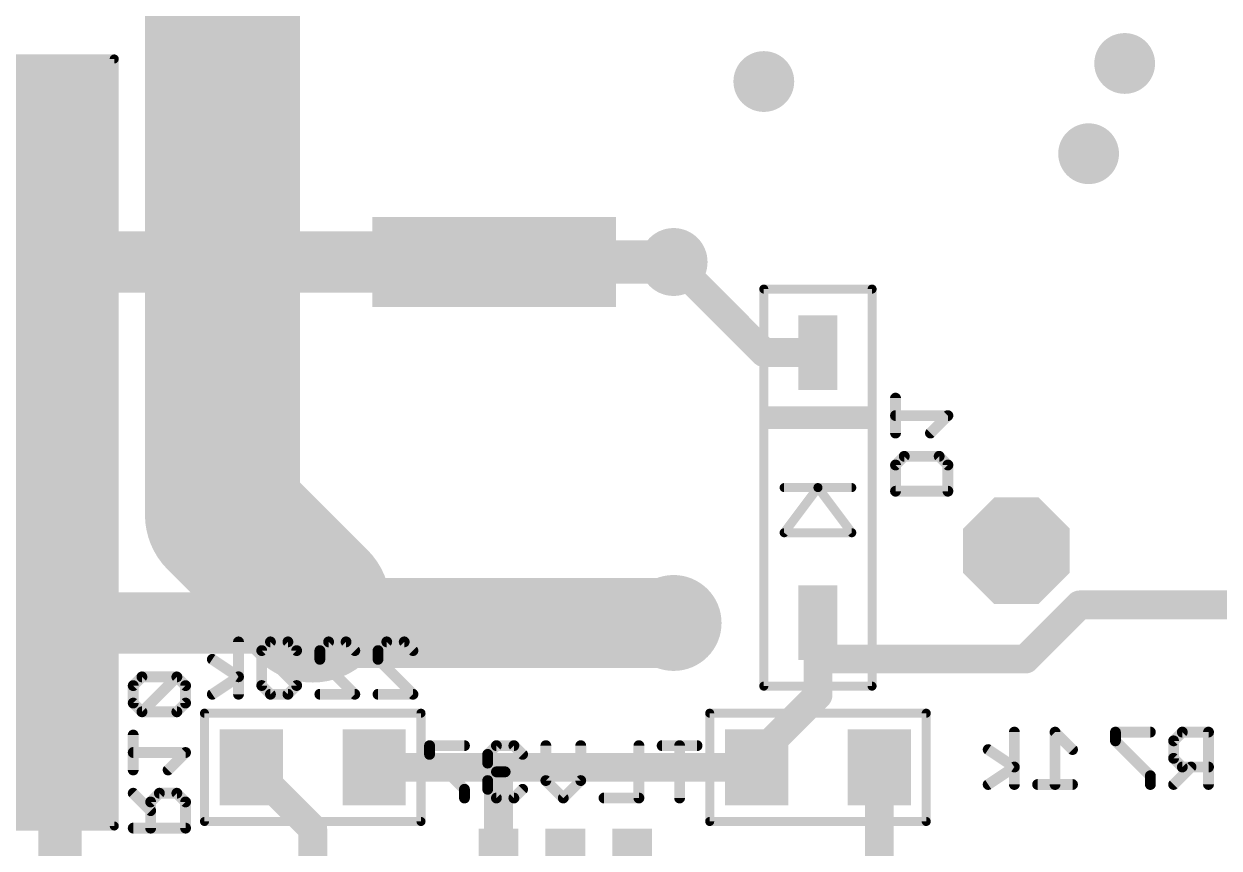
# Model space of a CAD drawing. Extents: x -1.3 to 68.6, y -0.1 to 53.3.
# Drawn here: x 27.94 to 44.76, y 9.53 to 21.13 of the extents above; entities that cross this region are included whole.
import ezdxf

# ---------------------------------------------------------------- set-up
doc = ezdxf.new("R2010")
doc.units = 0
for name, color, linetype in [('16', 175, 'CONTINUOUS'), ('18', 82, 'CONTINUOUS'), ('22', 253, 'CONTINUOUS'), ('26', 253, 'CONTINUOUS'), ('28', 253, 'CONTINUOUS')]:
    doc.layers.add(name, color=color, linetype=linetype)

# ---------------------------------------------------------------- blocks, each defined once
blk = doc.blocks.new('RECT')
blk.add_solid([(-0.5, -0.5), (0.5, -0.5), (-0.5, 0.5), (0.5, 0.5)])
blk = doc.blocks.new('ROUNDV')
at = {"const_width": 0.5}
blk.add_lwpolyline([(0, -0.25, 1), (0, 0.25, 1), (0, -0.25)], format="xyb", dxfattribs=at)
blk = doc.blocks.new('OCTAGONV')
at = {"const_width": 0.5}
blk.add_lwpolyline([(-0.25, -0.1036), (-0.25, 0.1036), (-0.1036, 0.25), (0.1036, 0.25), (0.25, 0.1036), (0.25, -0.1036), (0.1036, -0.25), (-0.1036, -0.25), (-0.25, -0.1036), (-0.25, 0.1036)], dxfattribs=at)

msp = doc.modelspace()

# ---------------------------------------------------------------- linework, layer by layer
at = {"layer": '16'}
for points, const_width in [([(30.734, 14.224), (30.734, 22.987)], 2.1844), ([(37.084, 17.78), (34.5567, 17.78)], 0.6096), ([(38.359, 16.505), (37.084, 17.78)], 0.4064), ([(39.116, 16.505), (38.359, 16.505)], 0.4064), ([(32.004, 12.954), (30.734, 14.224)], 2.1844), ([(32.258, 12.7), (32.004, 12.954)], 1.27), ([(34.5567, 12.7), (32.258, 12.7)], 1.27), ([(34.5567, 12.7), (37.084, 12.7)], 1.27), ([(42.799, 12.954), (42.037, 12.192)], 0.4064), ([(46.228, 12.954), (42.799, 12.954)], 0.4064), ([(39.116, 12.192), (39.116, 12.705)], 0.4064), ([(39.116, 11.684), (39.116, 12.192)], 0.4064), ([(42.037, 12.192), (39.116, 12.192)], 0.4064), ([(38.2524, 10.8204), (39.116, 11.684)], 0.4064), ([(38.2524, 10.668), (38.2524, 10.8204)], 0.4064), ([(31.1404, 10.668), (32.004, 9.8044)], 0.4064), ([(32.8676, 10.668), (34.6202, 10.668)], 0.4064), ([(34.6202, 10.668), (38.2524, 10.668)], 0.4064), ([(34.6202, 9.1694), (34.6202, 10.668)], 0.4064), ([(39.9796, 8.636), (39.9796, 10.668)], 0.4064), ([(28.448, 10.16), (28.448, 8.382)], 0.6096), ([(32.004, 9.8044), (32.004, 7.239)], 0.4064)]:
    msp.add_lwpolyline(points, dxfattribs=dict(at, const_width=const_width))
for points, const_width in [([(34.5567, 17.9324, 1), (34.5567, 17.6276)], 0.3048), ([(37.084, 17.6276, 1), (37.084, 17.9324)], 0.3048), ([(37.1558, 17.8518, 1), (37.0122, 17.7082)], 0.2032), ([(38.359, 16.6066, 1), (38.359, 16.4034)], 0.2032), ([(38.2872, 16.4332, 1), (38.4308, 16.5768)], 0.2032), ([(39.116, 16.4034, 1), (39.116, 16.6066)], 0.2032), ([(31.1202, 14.6102, 1), (30.3478, 13.8378)], 1.0922), ([(30.1879, 14.224, 1), (31.2801, 14.224)], 1.0922), ([(31.6178, 12.5678, 1), (32.3902, 13.3402)], 1.0922), ([(32.2285, 13.1785, 1), (31.7795, 12.7295)], 0.635), ([(32.258, 13.0175, 1), (32.258, 12.3825)], 0.635), ([(34.5567, 13.0175, 1), (34.5567, 12.3825)], 0.635), ([(34.5567, 12.3825, 1), (34.5567, 13.0175)], 0.635), ([(37.084, 12.3825, 1), (37.084, 13.0175)], 0.635), ([(32.0335, 12.4755, 1), (32.4825, 12.9245)], 0.635), ([(42.799, 13.0556, 1), (42.799, 12.8524)], 0.2032), ([(42.8708, 12.8822, 1), (42.7272, 13.0258)], 0.2032), ([(39.2176, 12.705, 1), (39.0144, 12.705)], 0.2032), ([(39.2176, 12.192, 1), (39.0144, 12.192)], 0.2032), ([(39.116, 12.2936, 1), (39.116, 12.0904)], 0.2032), ([(39.0144, 12.192, 1), (39.2176, 12.192)], 0.2032), ([(41.9652, 12.2638, 1), (42.1088, 12.1202)], 0.2032), ([(42.037, 12.0904, 1), (42.037, 12.2936)], 0.2032), ([(39.0144, 11.684, 1), (39.2176, 11.684)], 0.2032), ([(39.1878, 11.6122, 1), (39.0442, 11.7558)], 0.2032), ([(38.354, 10.8204, 1), (38.1508, 10.8204)], 0.2032), ([(38.1806, 10.8922, 1), (38.3242, 10.7486)], 0.2032), ([(31.2122, 10.7398, 1), (31.0686, 10.5962)], 0.2032), ([(32.8676, 10.7696, 1), (32.8676, 10.5664)], 0.2032), ([(34.6202, 10.7696, 1), (34.6202, 10.5664)], 0.2032), ([(34.7218, 10.668, 1), (34.5186, 10.668)], 0.2032), ([(34.6202, 10.5664, 1), (34.6202, 10.7696)], 0.2032), ([(38.1508, 10.668, 1), (38.354, 10.668)], 0.2032), ([(38.2524, 10.5664, 1), (38.2524, 10.7696)], 0.2032), ([(40.0812, 10.668, 1), (39.878, 10.668)], 0.2032), ([(28.6004, 10.16, 1), (28.2956, 10.16)], 0.3048), ([(32.1056, 9.8044, 1), (31.9024, 9.8044)], 0.2032), ([(31.9322, 9.7326, 1), (32.0758, 9.8762)], 0.2032)]:
    msp.add_lwpolyline(points, format="xyb", dxfattribs=dict(at, const_width=const_width))
at = {"layer": '22', "const_width": 0.127}
for points in [[(29.21, 20.6375), (20.0025, 20.6375)], [(29.21, 9.8425), (29.21, 20.6375)], [(38.354, 11.811), (38.354, 17.399)], [(38.354, 17.399), (39.878, 17.399)], [(39.878, 11.811), (39.878, 17.399)], [(38.6397, 13.97), (39.116, 14.605)], [(39.116, 14.605), (38.6397, 14.605)], [(39.116, 14.605), (39.5923, 13.97)], [(39.116, 14.605), (39.5923, 14.605)], [(39.5923, 13.97), (38.6397, 13.97)], [(39.878, 11.811), (38.354, 11.811)], [(33.528, 11.43), (30.48, 11.43)], [(30.48, 11.43), (30.48, 9.906)], [(33.528, 9.906), (33.528, 11.43)], [(40.64, 11.43), (37.592, 11.43)], [(37.592, 11.43), (37.592, 9.906)], [(40.64, 9.906), (40.64, 11.43)], [(30.48, 9.906), (33.528, 9.906)], [(37.592, 9.906), (40.64, 9.906)], [(20.0025, 9.8425), (29.21, 9.8425)]]:
    msp.add_lwpolyline(points, dxfattribs=at)
at = {"layer": '22', "const_width": 0.0635}
for points in [[(29.2417, 20.6375, 1), (29.1783, 20.6375)], [(29.21, 20.6058, 1), (29.21, 20.6692)], [(38.3858, 17.399, 1), (38.3222, 17.399)], [(38.354, 17.4307, 1), (38.354, 17.3673)], [(39.9098, 17.399, 1), (39.8462, 17.399)], [(39.878, 17.3673, 1), (39.878, 17.4307)], [(38.6397, 14.6368, 1), (38.6397, 14.5732)], [(39.116, 14.6368, 1), (39.116, 14.5732)], [(39.1414, 14.6241, 1), (39.0906, 14.5859)], [(39.1414, 14.5859, 1), (39.0906, 14.6241)], [(39.116, 14.5732, 1), (39.116, 14.6368)], [(39.5923, 14.5732, 1), (39.5923, 14.6368)], [(38.6397, 14.0018, 1), (38.6397, 13.9383)], [(38.6143, 13.9891, 1), (38.6651, 13.9509)], [(39.5669, 13.9509, 1), (39.6177, 13.9891)], [(39.5923, 13.9383, 1), (39.5923, 14.0018)], [(38.354, 11.8428, 1), (38.354, 11.7792)], [(38.3222, 11.811, 1), (38.3858, 11.811)], [(39.8462, 11.811, 1), (39.9098, 11.811)], [(39.878, 11.7792, 1), (39.878, 11.8428)], [(30.48, 11.4618, 1), (30.48, 11.3982)], [(30.5117, 11.43, 1), (30.4483, 11.43)], [(33.5598, 11.43, 1), (33.4962, 11.43)], [(33.528, 11.3982, 1), (33.528, 11.4618)], [(37.592, 11.4618, 1), (37.592, 11.3982)], [(37.6238, 11.43, 1), (37.5602, 11.43)], [(40.6718, 11.43, 1), (40.6082, 11.43)], [(40.64, 11.3982, 1), (40.64, 11.4618)], [(30.48, 9.9378, 1), (30.48, 9.8742)], [(30.4483, 9.906, 1), (30.5117, 9.906)], [(33.4962, 9.906, 1), (33.5598, 9.906)], [(33.528, 9.8742, 1), (33.528, 9.9378)], [(37.592, 9.9378, 1), (37.592, 9.8742)], [(37.5602, 9.906, 1), (37.6238, 9.906)], [(40.6082, 9.906, 1), (40.6718, 9.906)], [(40.64, 9.8742, 1), (40.64, 9.9378)], [(29.1783, 9.8425, 1), (29.2417, 9.8425)], [(29.21, 9.8108, 1), (29.21, 9.8743)]]:
    msp.add_lwpolyline(points, format="xyb", dxfattribs=at)
at = {"layer": '26', "const_width": 0.1524}
for points in [[(40.2082, 15.3728), (40.2082, 15.8643)], [(40.9454, 15.6185), (40.2082, 15.6185)], [(40.6997, 15.3728), (40.9454, 15.6185)], [(40.2082, 14.9228), (40.3311, 15.0457)], [(40.2082, 14.5542), (40.2082, 14.9228)], [(40.3311, 15.0457), (40.8226, 15.0457)], [(40.8226, 15.0457), (40.9454, 14.9228)], [(40.9454, 14.9228), (40.9454, 14.5542)], [(40.9454, 14.5542), (40.2082, 14.5542)], [(29.5996, 11.9411), (29.4767, 11.8182)], [(30.0911, 11.9411), (29.5996, 11.9411)], [(29.5996, 11.4496), (30.0911, 11.9411)], [(30.2139, 11.8182), (30.0911, 11.9411)], [(29.4767, 11.8182), (29.4767, 11.5725)], [(30.2139, 11.5725), (30.2139, 11.8182)], [(29.4767, 11.5725), (29.5996, 11.4496)], [(30.0911, 11.4496), (30.2139, 11.5725)], [(29.5996, 11.4496), (30.0911, 11.4496)], [(29.4767, 10.631), (29.4767, 11.1225)], [(43.7954, 11.1639), (43.3039, 11.1639)], [(43.3039, 11.1639), (43.3039, 11.0411)], [(43.3039, 11.0411), (43.7954, 10.5496)], [(44.2453, 11.1639), (44.1225, 11.0411)], [(44.1225, 11.0411), (44.1225, 10.7953)], [(44.614, 11.1639), (44.2453, 11.1639)], [(44.614, 10.4267), (44.614, 11.1639)], [(30.2139, 10.8768), (29.4767, 10.8768)], [(29.9682, 10.631), (30.2139, 10.8768)], [(44.1225, 10.7953), (44.2453, 10.6724)], [(43.7954, 10.5496), (43.7954, 10.4267)], [(44.3682, 10.6724), (44.1225, 10.4267)], [(44.2453, 10.6724), (44.614, 10.6724)], [(29.7224, 10.0582), (29.4767, 10.3039)], [(29.8453, 10.3039), (29.7224, 10.1811)], [(30.0911, 10.3039), (29.8453, 10.3039)], [(30.2139, 10.1811), (30.0911, 10.3039)], [(29.7224, 10.1811), (29.7224, 9.8125)], [(30.2139, 9.8125), (30.2139, 10.1811)], [(29.4767, 9.8125), (30.2139, 9.8125)]]:
    msp.add_lwpolyline(points, dxfattribs=at)
at = {"layer": '26', "const_width": 0.0762}
for points in [[(40.2463, 15.8643, 1), (40.1701, 15.8643)], [(40.2082, 15.6566, 1), (40.2082, 15.5804)], [(40.9724, 15.5916, 1), (40.9185, 15.6455)], [(40.9454, 15.5804, 1), (40.9454, 15.6566)], [(40.1701, 15.3728, 1), (40.2463, 15.3728)], [(40.6727, 15.3997, 1), (40.7266, 15.3458)], [(40.2463, 14.9228, 1), (40.1701, 14.9228)], [(40.1813, 14.9498, 1), (40.2351, 14.8959)], [(40.3311, 15.0838, 1), (40.3311, 15.0076)], [(40.358, 15.0187, 1), (40.3041, 15.0726)], [(40.8495, 15.0726, 1), (40.7956, 15.0187)], [(40.8226, 15.0076, 1), (40.8226, 15.0838)], [(40.9835, 14.9228, 1), (40.9073, 14.9228)], [(40.9185, 14.8959, 1), (40.9724, 14.9498)], [(40.2082, 14.5923, 1), (40.2082, 14.5161)], [(40.1701, 14.5542, 1), (40.2463, 14.5542)], [(40.9073, 14.5542, 1), (40.9835, 14.5542)], [(40.9454, 14.5161, 1), (40.9454, 14.5923)], [(29.5996, 11.9792, 1), (29.5996, 11.903)], [(29.6265, 11.9142, 1), (29.5726, 11.968)], [(30.118, 11.968, 1), (30.0641, 11.9142)], [(30.118, 11.9142, 1), (30.0641, 11.968)], [(30.0911, 11.903, 1), (30.0911, 11.9792)], [(29.5148, 11.8182, 1), (29.4386, 11.8182)], [(29.4498, 11.8452, 1), (29.5036, 11.7913)], [(30.252, 11.8182, 1), (30.1758, 11.8182)], [(30.187, 11.7913, 1), (30.2409, 11.8452)], [(29.5036, 11.5994, 1), (29.4498, 11.5455)], [(29.4386, 11.5725, 1), (29.5148, 11.5725)], [(30.1758, 11.5725, 1), (30.252, 11.5725)], [(30.2409, 11.5455, 1), (30.187, 11.5994)], [(29.5726, 11.4766, 1), (29.6265, 11.4227)], [(29.5996, 11.4877, 1), (29.5996, 11.4115)], [(29.5726, 11.4227, 1), (29.6265, 11.4766)], [(30.0641, 11.4766, 1), (30.118, 11.4227)], [(30.0911, 11.4115, 1), (30.0911, 11.4877)], [(29.5148, 11.1225, 1), (29.4386, 11.1225)], [(43.3039, 11.202, 1), (43.3039, 11.1258)], [(43.342, 11.1639, 1), (43.2658, 11.1639)], [(43.3308, 11.068, 1), (43.277, 11.0141)], [(43.7954, 11.1258, 1), (43.7954, 11.202)], [(44.0955, 11.068, 1), (44.1494, 11.0141)], [(44.1606, 11.0411, 1), (44.0844, 11.0411)], [(44.2453, 11.202, 1), (44.2453, 11.1258)], [(44.2723, 11.137, 1), (44.2184, 11.1909)], [(44.6521, 11.1639, 1), (44.5759, 11.1639)], [(44.614, 11.1258, 1), (44.614, 11.202)], [(29.4767, 10.9149, 1), (29.4767, 10.8387)], [(30.2409, 10.8498, 1), (30.187, 10.9037)], [(30.2139, 10.8387, 1), (30.2139, 10.9149)], [(43.2658, 11.0411, 1), (43.342, 11.0411)], [(44.1494, 10.8223, 1), (44.0955, 10.7684)], [(44.0844, 10.7953, 1), (44.1606, 10.7953)], [(29.4386, 10.631, 1), (29.5148, 10.631)], [(29.9412, 10.658, 1), (29.9951, 10.6041)], [(43.8335, 10.5496, 1), (43.7573, 10.5496)], [(43.7684, 10.5226, 1), (43.8223, 10.5765)], [(44.2453, 10.7105, 1), (44.2453, 10.6343)], [(44.2184, 10.6455, 1), (44.2723, 10.6994)], [(44.3952, 10.6455, 1), (44.3413, 10.6994)], [(44.614, 10.6343, 1), (44.614, 10.7105)], [(43.7573, 10.4267, 1), (43.8335, 10.4267)], [(44.0955, 10.4536, 1), (44.1494, 10.3998)], [(44.5759, 10.4267, 1), (44.6521, 10.4267)], [(29.5036, 10.3309, 1), (29.4498, 10.277)], [(29.8453, 10.342, 1), (29.8453, 10.2658)], [(29.8723, 10.277, 1), (29.8184, 10.3309)], [(30.118, 10.3309, 1), (30.0641, 10.277)], [(30.0911, 10.2658, 1), (30.0911, 10.342)], [(29.7605, 10.1811, 1), (29.6843, 10.1811)], [(29.6955, 10.208, 1), (29.7494, 10.1541)], [(29.6955, 10.0313, 1), (29.7494, 10.0851)], [(30.252, 10.1811, 1), (30.1758, 10.1811)], [(30.187, 10.1541, 1), (30.2409, 10.208)], [(29.4767, 9.8506, 1), (29.4767, 9.7744)], [(29.6843, 9.8125, 1), (29.7605, 9.8125)], [(30.1758, 9.8125, 1), (30.252, 9.8125)], [(30.2139, 9.7744, 1), (30.2139, 9.8506)]]:
    msp.add_lwpolyline(points, format="xyb", dxfattribs=at)
at = {"layer": '28', "const_width": 0.1524}
for points in [[(30.959, 11.6967), (30.959, 12.4339)], [(31.4089, 12.4339), (31.286, 12.3111)], [(31.6547, 12.4339), (31.4089, 12.4339)], [(31.7775, 12.3111), (31.6547, 12.4339)], [(32.1046, 12.3111), (32.2275, 12.4339)], [(32.2275, 12.4339), (32.4732, 12.4339)], [(32.4732, 12.4339), (32.5961, 12.3111)], [(32.9232, 12.3111), (33.0461, 12.4339)], [(33.0461, 12.4339), (33.2918, 12.4339)], [(33.2918, 12.4339), (33.4147, 12.3111)], [(31.286, 12.3111), (31.286, 11.8196)], [(31.7775, 11.8196), (31.286, 12.3111)], [(31.7775, 11.8196), (31.7775, 12.3111)], [(32.1046, 12.1882), (32.1046, 12.3111)], [(32.9232, 12.1882), (32.9232, 12.3111)], [(30.959, 11.9424), (30.5903, 12.1882)], [(32.5961, 11.6967), (32.1046, 12.1882)], [(33.4147, 11.6967), (32.9232, 12.1882)], [(30.5903, 11.6967), (30.959, 11.9424)], [(31.286, 11.8196), (31.4089, 11.6967)], [(31.6547, 11.6967), (31.7775, 11.8196)], [(31.4089, 11.6967), (31.6547, 11.6967)], [(32.1046, 11.6967), (32.5961, 11.6967)], [(32.9232, 11.6967), (33.4147, 11.6967)], [(41.8809, 10.4267), (41.8809, 11.1639)], [(42.6995, 10.9182), (42.4538, 11.1639)], [(42.4538, 11.1639), (42.4538, 10.4267)], [(34.1399, 10.9734), (33.6484, 10.9734)], [(33.6484, 10.9734), (33.6484, 10.8506)], [(34.5899, 10.9734), (34.467, 10.8506)], [(34.8356, 10.9734), (34.5899, 10.9734)], [(34.9585, 10.8506), (34.8356, 10.9734)], [(35.2856, 10.4819), (35.2856, 10.9734)], [(35.777, 10.9734), (35.777, 10.4819)], [(36.5956, 10.9734), (36.5956, 10.2362)], [(37.4142, 10.9734), (36.9227, 10.9734)], [(37.1685, 10.2362), (37.1685, 10.9734)], [(41.8809, 10.6724), (41.5123, 10.9182)], [(33.6484, 10.8506), (34.1399, 10.3591)], [(34.467, 10.8506), (34.467, 10.7277)], [(34.467, 10.7277), (34.5899, 10.6048)], [(34.5899, 10.6048), (34.467, 10.4819)], [(34.5899, 10.6048), (34.7127, 10.6048)], [(41.5123, 10.4267), (41.8809, 10.6724)], [(34.1399, 10.3591), (34.1399, 10.2362)], [(34.467, 10.4819), (34.467, 10.3591)], [(34.467, 10.3591), (34.5899, 10.2362)], [(34.8356, 10.2362), (34.9585, 10.3591)], [(35.5313, 10.2362), (35.2856, 10.4819)], [(35.777, 10.4819), (35.5313, 10.2362)], [(42.6995, 10.4267), (42.208, 10.4267)], [(34.5899, 10.2362), (34.8356, 10.2362)], [(36.5956, 10.2362), (36.1041, 10.2362)]]:
    msp.add_lwpolyline(points, dxfattribs=at)
at = {"layer": '28', "const_width": 0.0762}
for points in [[(30.9971, 12.4339, 1), (30.9209, 12.4339)], [(31.4089, 12.472, 1), (31.4089, 12.3958)], [(31.4359, 12.407, 1), (31.382, 12.4609)], [(31.6816, 12.4609, 1), (31.6277, 12.407)], [(31.6547, 12.3958, 1), (31.6547, 12.472)], [(32.2275, 12.472, 1), (32.2275, 12.3958)], [(32.2544, 12.407, 1), (32.2006, 12.4609)], [(32.5002, 12.4609, 1), (32.4463, 12.407)], [(32.4732, 12.3958, 1), (32.4732, 12.472)], [(33.0461, 12.472, 1), (33.0461, 12.3958)], [(33.073, 12.407, 1), (33.0191, 12.4609)], [(33.3188, 12.4609, 1), (33.2649, 12.407)], [(33.2918, 12.3958, 1), (33.2918, 12.472)], [(31.3241, 12.3111, 1), (31.2479, 12.3111)], [(31.313, 12.338, 1), (31.2591, 12.2841)], [(31.2591, 12.338, 1), (31.313, 12.2841)], [(31.8156, 12.3111, 1), (31.7394, 12.3111)], [(31.7506, 12.2841, 1), (31.8045, 12.338)], [(32.1427, 12.3111, 1), (32.0665, 12.3111)], [(32.0777, 12.338, 1), (32.1316, 12.2841)], [(32.5692, 12.2841, 1), (32.6231, 12.338)], [(32.9613, 12.3111, 1), (32.8851, 12.3111)], [(32.8963, 12.338, 1), (32.9501, 12.2841)], [(33.3877, 12.2841, 1), (33.4416, 12.338)], [(30.6115, 12.2199, 1), (30.5692, 12.1565)], [(32.1316, 12.2151, 1), (32.0777, 12.1612)], [(32.0665, 12.1882, 1), (32.1427, 12.1882)], [(32.9501, 12.2151, 1), (32.8963, 12.1612)], [(32.8851, 12.1882, 1), (32.9613, 12.1882)], [(30.9801, 11.9107, 1), (30.9378, 11.9741)], [(30.9378, 11.9107, 1), (30.9801, 11.9741)], [(31.313, 11.8465, 1), (31.2591, 11.7926)], [(31.2479, 11.8196, 1), (31.3241, 11.8196)], [(31.7394, 11.8196, 1), (31.8156, 11.8196)], [(31.8045, 11.7926, 1), (31.7506, 11.8465)], [(31.7506, 11.7926, 1), (31.8045, 11.8465)], [(30.5692, 11.7284, 1), (30.6115, 11.665)], [(30.9209, 11.6967, 1), (30.9971, 11.6967)], [(31.4089, 11.7348, 1), (31.4089, 11.6586)], [(31.382, 11.6698, 1), (31.4359, 11.7236)], [(31.6277, 11.7236, 1), (31.6816, 11.6698)], [(31.6547, 11.6586, 1), (31.6547, 11.7348)], [(32.1046, 11.7348, 1), (32.1046, 11.6586)], [(32.5692, 11.6698, 1), (32.6231, 11.7236)], [(32.5961, 11.6586, 1), (32.5961, 11.7348)], [(32.9232, 11.7348, 1), (32.9232, 11.6586)], [(33.3877, 11.6698, 1), (33.4416, 11.7236)], [(33.4147, 11.6586, 1), (33.4147, 11.7348)], [(41.919, 11.1639, 1), (41.8428, 11.1639)], [(42.4807, 11.1909, 1), (42.4268, 11.137)], [(42.4919, 11.1639, 1), (42.4157, 11.1639)], [(33.6484, 11.0115, 1), (33.6484, 10.9353)], [(33.6865, 10.9734, 1), (33.6103, 10.9734)], [(34.1399, 10.9353, 1), (34.1399, 11.0115)], [(34.5899, 11.0115, 1), (34.5899, 10.9353)], [(34.6168, 10.9465, 1), (34.5629, 11.0004)], [(34.8625, 11.0004, 1), (34.8087, 10.9465)], [(34.8356, 10.9353, 1), (34.8356, 11.0115)], [(35.3237, 10.9734, 1), (35.2475, 10.9734)], [(35.8151, 10.9734, 1), (35.7389, 10.9734)], [(36.6337, 10.9734, 1), (36.5575, 10.9734)], [(36.9227, 11.0115, 1), (36.9227, 10.9353)], [(37.2066, 10.9734, 1), (37.1304, 10.9734)], [(37.4142, 10.9353, 1), (37.4142, 11.0115)], [(41.5335, 10.9499, 1), (41.4912, 10.8865)], [(42.6726, 10.8912, 1), (42.7265, 10.9451)], [(33.6753, 10.8775, 1), (33.6215, 10.8236)], [(33.6103, 10.8506, 1), (33.6865, 10.8506)], [(34.44, 10.8775, 1), (34.4939, 10.8236)], [(34.4939, 10.7546, 1), (34.44, 10.7007)], [(34.5051, 10.8506, 1), (34.4289, 10.8506)], [(34.9315, 10.8236, 1), (34.9854, 10.8775)], [(34.4289, 10.7277, 1), (34.5051, 10.7277)], [(34.5899, 10.6429, 1), (34.5899, 10.5667)], [(34.6168, 10.5779, 1), (34.5629, 10.6318)], [(34.5629, 10.5779, 1), (34.6168, 10.6318)], [(34.7127, 10.5667, 1), (34.7127, 10.6429)], [(41.9021, 10.6407, 1), (41.8598, 10.7041)], [(41.8598, 10.6407, 1), (41.9021, 10.7041)], [(34.178, 10.3591, 1), (34.1018, 10.3591)], [(34.44, 10.5089, 1), (34.4939, 10.455)], [(34.4939, 10.386, 1), (34.44, 10.3321)], [(34.5051, 10.4819, 1), (34.4289, 10.4819)], [(34.9854, 10.3321, 1), (34.9315, 10.386)], [(35.3125, 10.5089, 1), (35.2586, 10.455)], [(35.2475, 10.4819, 1), (35.3237, 10.4819)], [(35.7389, 10.4819, 1), (35.8151, 10.4819)], [(35.804, 10.455, 1), (35.7501, 10.5089)], [(41.4912, 10.4584, 1), (41.5335, 10.395)], [(41.8428, 10.4267, 1), (41.919, 10.4267)], [(42.208, 10.4648, 1), (42.208, 10.3886)], [(42.4157, 10.4267, 1), (42.4919, 10.4267)], [(42.6995, 10.3886, 1), (42.6995, 10.4648)], [(34.1018, 10.2362, 1), (34.178, 10.2362)], [(34.1129, 10.3321, 1), (34.1668, 10.386)], [(34.4289, 10.3591, 1), (34.5051, 10.3591)], [(34.5899, 10.2743, 1), (34.5899, 10.1981)], [(34.5629, 10.2093, 1), (34.6168, 10.2631)], [(34.8087, 10.2631, 1), (34.8625, 10.2093)], [(34.8356, 10.1981, 1), (34.8356, 10.2743)], [(35.5044, 10.2631, 1), (35.5582, 10.2093)], [(35.5044, 10.2093, 1), (35.5582, 10.2631)], [(36.1041, 10.2743, 1), (36.1041, 10.1981)], [(36.5575, 10.2362, 1), (36.6337, 10.2362)], [(36.5956, 10.1981, 1), (36.5956, 10.2743)], [(37.1304, 10.2362, 1), (37.2066, 10.2362)]]:
    msp.add_lwpolyline(points, format="xyb", dxfattribs=at)

# ---------------------------------------------------------------- block references
at = {"layer": '16'}
for p, xscale, yscale, rotation in [((24.7015, 15.24), 10.668, 9.017, 270), ((34.5567, 17.78), 1.27, 3.429, 270), ((39.116, 16.505), 1.05, 0.55, 90), ((25.0825, 15.24), 6.4516, 3.2512, 180), ((34.5567, 12.7), 1.27, 3.429, 270), ((39.116, 12.705), 1.05, 0.55, 90), ((34.6202, 9.1694), 1.27, 0.5588, 270), ((35.56, 9.1694), 1.27, 0.5588, 270), ((36.4998, 9.1694), 1.27, 0.5588, 270)]:
    msp.add_blockref('RECT', p, dxfattribs=dict(at, xscale=xscale, yscale=yscale, rotation=rotation))
at = {"layer": '16', "xscale": 0.889, "yscale": 1.0668}
for p in [(31.1404, 10.668), (32.8676, 10.668), (38.2524, 10.668), (39.9796, 10.668)]:
    msp.add_blockref('RECT', p, dxfattribs=at)
at = {"layer": '18'}
for name, p, xscale, yscale in [('ROUNDV', (43.434, 20.574), 0.8556, 0.8556), ('ROUNDV', (38.354, 20.32), 0.8556, 0.8556), ('ROUNDV', (28.448, 20.32), 0.6858, 0.6858), ('ROUNDV', (42.926, 19.304), 0.8556, 0.8556), ('ROUNDV', (28.448, 19.304), 0.6858, 0.6858), ('ROUNDV', (28.448, 18.288), 0.6858, 0.6858), ('ROUNDV', (37.084, 17.78), 0.9556, 0.9556), ('ROUNDV', (28.448, 17.272), 0.6858, 0.6858), ('ROUNDV', (28.448, 16.256), 0.6858, 0.6858), ('ROUNDV', (28.448, 15.24), 0.6858, 0.6858), ('ROUNDV', (28.448, 14.224), 0.6858, 0.6858), ('OCTAGONV', (41.91, 13.716), 1.5, 1.5), ('ROUNDV', (28.448, 13.208), 0.6858, 0.6858), ('ROUNDV', (37.084, 12.7), 1.35, 1.35), ('ROUNDV', (28.448, 12.192), 0.6858, 0.6858), ('ROUNDV', (28.448, 11.176), 0.6858, 0.6858), ('ROUNDV', (28.448, 10.16), 0.6858, 0.6858)]:
    msp.add_blockref(name, p, dxfattribs=dict(at, xscale=xscale, yscale=yscale))
at = {"layer": '22'}
for p, xscale, yscale, rotation in [((32.2453, 17.78), 0.8636, 5.9944, 270), ((39.116, 15.5893), 0.3175, 1.524, 90), ((32.2453, 12.7), 0.8636, 5.9944, 270)]:
    msp.add_blockref('RECT', p, dxfattribs=dict(at, xscale=xscale, yscale=yscale, rotation=rotation))

doc.saveas('drawing.dxf')
